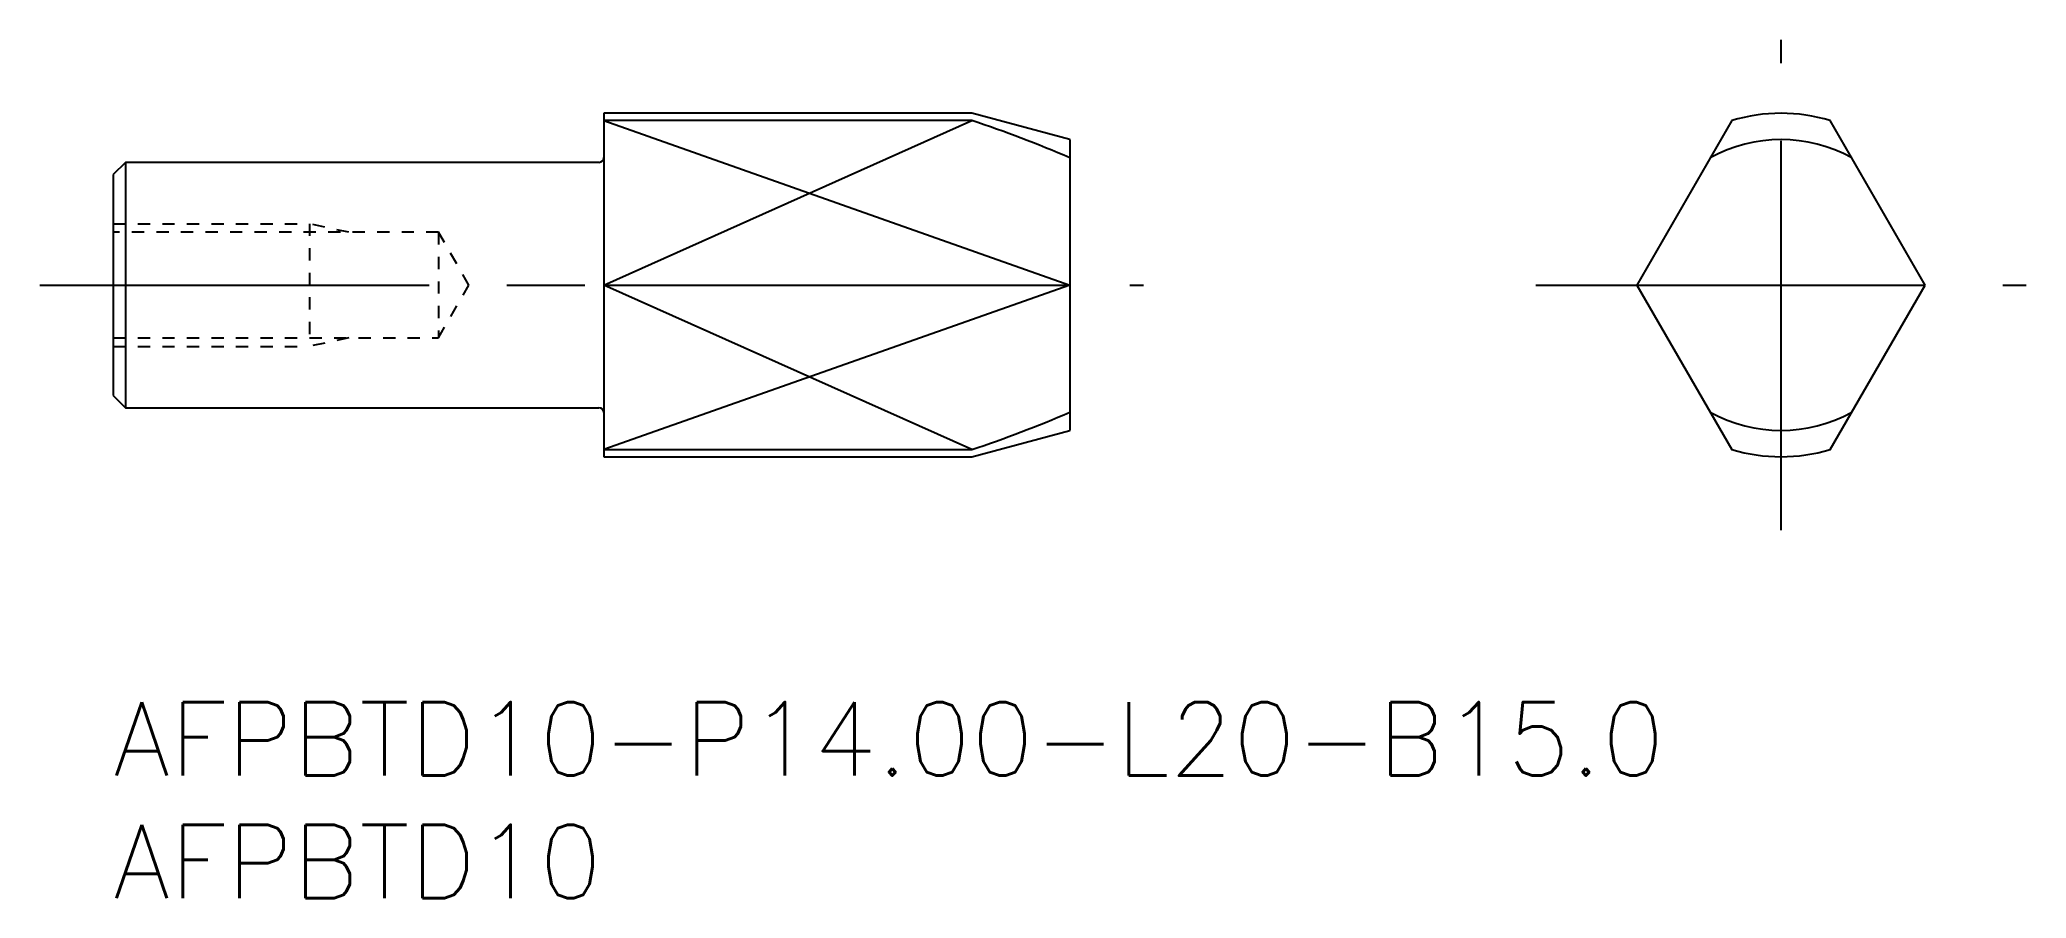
# Model space of a CAD drawing. Extents: x -3 to 78, y -8 to 27.
import ezdxf

# ---------------------------------------------------------------- set-up
doc = ezdxf.new("R2010")
doc.units = 0
doc.header["$LTSCALE"] = 0.5
doc.linetypes.add('CENTER', pattern=[50.8, 31.75, -6.35, 6.35, -6.35])
doc.linetypes.add('DASHED', pattern=[2, 1, -1])
for name, color, linetype in [('MSM_CENTER', 1, 'CENTER'), ('MSM_CONTINUOUS', 7, 'CONTINUOUS'), ('MSM_DASHED', 4, 'DASHED'), ('MSM_NARROW', 5, 'CONTINUOUS'), ('MSM_PART_NUMBER', 7, 'CONTINUOUS')]:
    doc.layers.add(name, color=color, linetype=linetype)
doc.styles.get("Standard").update_dxf_attribs({"font": 'txt.shx', "height": 1, "bigfont": 'bigfont.shx'})

# ---------------------------------------------------------------- blocks, each defined once
blk = doc.blocks.new('*U16')
at = {"layer": 'MSM_PART_NUMBER'}
blk.add_text('AFPBTD10-P14.00-L20-B15.0', height=3, dxfattribs=at).set_placement((0, -3))
blk = doc.blocks.new('*U17')
at = {"layer": 'MSM_PART_NUMBER'}
blk.add_text('AFPBTD10', height=3, dxfattribs=at).set_placement((0, -8))

msp = doc.modelspace()

# ---------------------------------------------------------------- linework, layer by layer
at = {"layer": 'MSM_CENTER'}
for p, q in [((67.997, 7), (67.997, 27)), ((-3, 17), (42, 17)), ((57.997, 17), (77.997, 17))]:
    msp.add_line(p, q, dxfattribs=at)
at = {"layer": 'MSM_CONTINUOUS'}
for p, q in [((35, 24), (20, 24)), ((20, 24), (20, 10)), ((34.999, 23.708), (20, 23.708)), ((39, 22.928), (35, 24)), ((65.997, 23.708), (62.124, 17)), ((73.87, 17), (69.997, 23.708)), ((39, 22.928), (39, 11.072)), ((0.5, 22), (0, 21.5)), ((19.8, 22), (0.5, 22)), ((0.5, 22), (0.5, 12)), ((0, 21.5), (0, 12.5)), ((20, 17), (39, 17)), ((62.124, 17), (65.997, 10.292)), ((69.997, 10.292), (73.87, 17)), ((0, 12.5), (0.5, 12)), ((0.5, 12), (19.8, 12)), ((35, 10), (39, 11.072)), ((20, 10.292), (34.999, 10.292)), ((20, 10), (35, 10))]:
    msp.add_line(p, q, dxfattribs=at)
for centre, radius, start, end in [((20.188, -21.145), 47.235, 66.53051, 71.72573), ((67.997, 17), 7, 73.39845, 106.60155), ((67.997, 17), 5.928, 60.91186, 119.08814), ((19.8, 22.2), 0.2, 270, 0), ((19.8, 11.8), 0.2, 0, 90), ((20.188, 55.145), 47.235, 288.27427, 293.46949), ((67.997, 17), 5.928, 240.91186, 299.08814), ((67.997, 17), 7, 253.39845, 286.60155)]:
    msp.add_arc(centre, radius, start, end, dxfattribs=at)
at = {"layer": 'MSM_DASHED'}
for p, q in [((0, 19.5), (8, 19.5)), ((8, 19.5), (8, 14.5)), ((9.6, 19.15), (8, 19.5)), ((13.259, 19.15), (0, 19.15)), ((14.5, 17), (13.259, 19.15)), ((13.259, 19.15), (13.259, 14.85)), ((13.259, 14.85), (14.5, 17)), ((0, 14.85), (13.259, 14.85)), ((9.6, 14.85), (8, 14.5)), ((0, 14.5), (8, 14.5))]:
    msp.add_line(p, q, dxfattribs=at)
at = {"layer": 'MSM_NARROW'}
for p, q in [((20, 23.708), (39, 17)), ((20, 17), (34.999, 23.708)), ((39, 17), (20, 10.292)), ((34.999, 10.292), (20, 17))]:
    msp.add_line(p, q, dxfattribs=at)

# ---------------------------------------------------------------- block references
at = {"layer": 'MSM_CONTINUOUS'}
for name in ['*U16', '*U17']:
    msp.add_blockref(name, (0, 0), dxfattribs=at)

doc.saveas('drawing.dxf')
